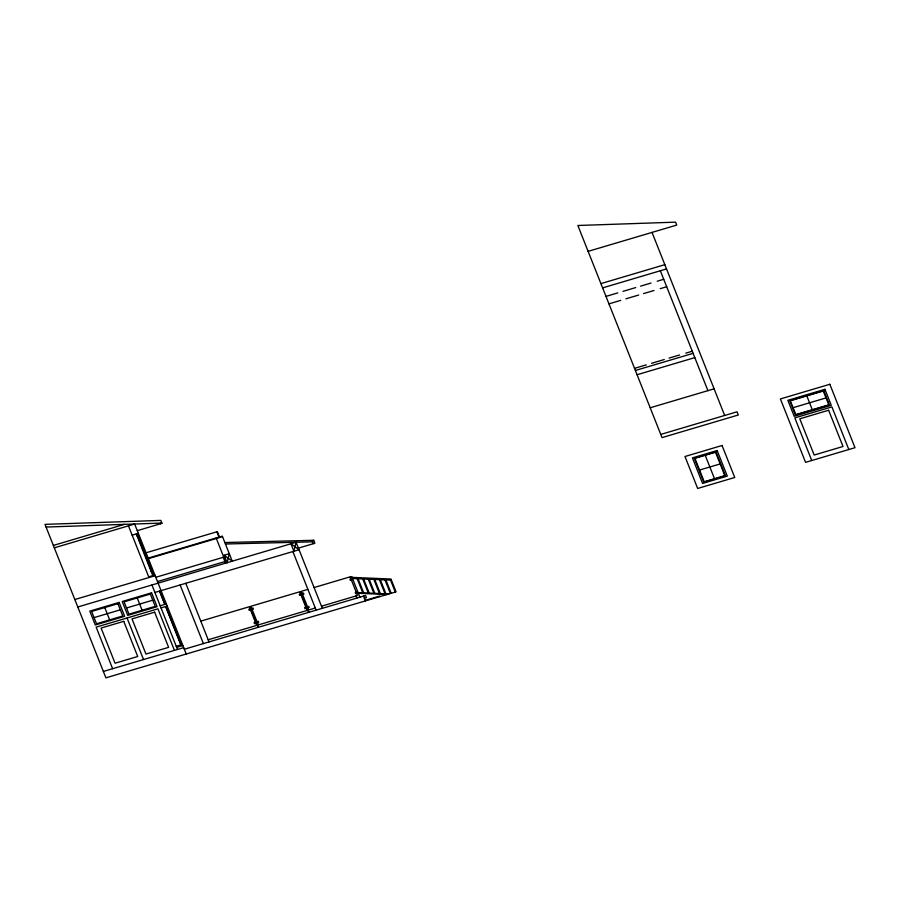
<?xml version="1.0" encoding="UTF-8"?>
<svg xmlns="http://www.w3.org/2000/svg" width="900" height="900" viewBox="0 0 900 900"><rect width="100%" height="100%" fill="white"/><g stroke="black" fill="none" stroke-linecap="round" stroke-linejoin="round"><path stroke-width="1.35" d="M227.104 562.702L229.297 553.714L224.145 555.244L227.104 562.702L223.234 557.303L225.562 563.164L224.775 556.841L155.779 577.305M77.782 606.982L296.1 542.25L293.906 551.227L290.947 543.769L299.059 549.709L154.89 592.459M588.116 251.359L676.744 225.079L675.574 222.154L577.856 225.495L662.029 437.614L738.293 415.001L737.021 411.806L660.758 434.419M600.919 283.613L664.83 264.668M602.606 287.876L666.518 268.931M605.992 296.404L617.771 292.905M622.98 291.364L635.726 287.584M640.553 286.155L651.049 283.039M657.225 281.216L663.727 279.281M608.951 303.863L620.73 300.375M625.939 298.822L638.685 295.043M643.511 293.614L654.008 290.509M660.184 288.675L666.686 286.74M634.534 368.336L646.312 364.849M651.533 363.308L664.268 359.527M669.094 358.088L679.59 354.983M685.766 353.149L692.269 351.225M635.377 370.474L693.113 353.351M53.359 545.434L124.414 524.363M637.076 374.738L694.811 357.615M54.315 547.83L134.64 524.014L186.232 654.03M137.273 530.663L161.989 523.327L160.819 520.403L45 524.363L105.907 677.846L396.056 591.817L390.983 579.026L352.046 577.373M132.154 535.174L138.341 533.34M137.126 536.085L138.285 535.736M146.059 552.791L217.373 531.641L219.487 536.974M650.183 407.779L714.094 388.822M148.174 558.113L222.311 536.13L232.256 561.173L224.145 555.244M148.376 558.653L222.525 536.67M151.132 571.387L152.291 571.039M148.703 576.866L154.879 575.033M74.824 599.524L155.149 575.696M157.477 581.569L224.921 561.566M298.429 548.111L314.899 543.229L313.74 540.293L312.199 540.754L313.358 543.679M793.08 407.689L826.043 397.912M94.084 617.602L120.341 609.817M126.529 607.984L152.786 600.199M160.178 605.779L166.354 603.945M161.021 607.905L167.197 606.071M699.559 470.036L720.158 463.939M200.801 621.124L249.266 606.758L250.11 608.884M307.89 589.376L301.331 591.322L302.175 593.449M314.077 587.543L350.123 576.855L350.966 578.981M350.235 577.148L351.776 576.697L359.91 597.173M250.751 608.692L248.816 609.266L249.244 610.335L251.167 609.761M251.078 608.602L253.001 608.029L253.429 609.097L251.494 609.671M301.207 593.741L299.284 594.304L299.7 595.373L301.635 594.799M301.534 593.64L303.469 593.066L303.885 594.135L301.95 594.709M256.039 622.024L254.104 622.597L254.531 623.655L256.455 623.081M256.354 621.923L258.289 621.349L258.716 622.418L256.781 622.991M306.495 607.061L304.571 607.635L304.988 608.692L306.923 608.119M306.821 606.96L308.745 606.386L309.173 607.455L307.238 608.029M176.243 646.279L182.419 644.445M176.67 647.336L182.846 645.514M208.192 639.776L256.657 625.41L255.814 623.273M315.293 608.018L308.734 609.964L307.89 607.837M321.48 606.195L357.514 595.508L356.67 593.37M103.365 671.456L183.69 647.64M184.331 649.238L365.569 595.496L366.424 597.623L364.354 598.241M365.209 600.367L379.62 596.092L379.834 596.633M46.069 527.051L161.888 523.08M224.854 542.531L313.74 540.293M225.45 544.016L312.626 541.834M352.496 578.486L391.421 580.151M358.099 592.616L388.924 593.933M358.369 593.303L386.944 594.518M848.824 449.527L831.904 406.901L794.835 417.892L811.744 460.519M806.816 395.876L812.306 409.725M652.028 232.403L724.669 415.463M660.341 270.754L707.918 390.656M705.206 455.265L714.51 478.71M390.544 580.117L395.28 592.043M385.864 579.915L391.162 593.269M384.986 579.87L390.386 593.494M380.295 579.679L385.909 593.809M379.418 579.634L385.031 593.764M374.738 579.442L380.34 593.572M373.86 579.398L379.463 593.528M369.18 579.206L374.782 593.336M368.303 579.161L373.905 593.291M363.611 578.97L369.225 593.089M362.734 578.925L368.348 593.055M358.054 578.722L363.668 592.852M357.176 578.689L362.779 592.819M363.51 596.104L365.411 600.908M351.382 580.05L356.254 592.301M355.973 595.957L356.816 598.095M296.1 542.25L322.324 608.321M292.882 551.543L316.147 610.155M302.603 594.518L307.463 606.769M308.936 612.293L300.488 591.908L308.61 612.383M300.566 593.921L299.723 591.795L250.875 606.285L251.719 608.411M300.994 594.99L305.854 607.252M306.281 608.31L307.125 610.447L258.266 624.926L257.423 622.8M252.135 609.48L257.006 621.731M258.469 627.255L250.02 606.87L258.154 627.345M250.526 609.952L255.398 622.215M216.855 531.799L218.97 537.12M216.135 537.964L223.751 557.145M185.782 583.29L209.047 641.914M160.189 523.136L160.447 523.789M180.124 584.977L203.377 643.59M137.43 533.61L153.979 575.303M137.767 535.894L151.774 571.196M159.649 591.041L164.936 604.361M165.78 606.499L181.013 644.861M137.632 535.928L151.65 571.23M159.525 591.075L164.812 604.406M165.656 606.533L180.877 644.895M136.271 533.947L152.82 575.651M128.453 525.847L148.972 577.53M151.931 584.989L177.514 649.474M174.42 650.385L157.928 608.827L96.142 627.143L112.635 668.711M137.216 597.949L142.099 610.245M127.035 617.985L143.528 659.554M104.771 607.567L109.654 619.864M829.834 384.277L780.401 398.936L805.567 462.353L855 447.694L829.834 384.277M824.929 389.306L787.849 400.309L794.194 416.295L831.274 405.293L824.929 389.306M823.702 390.566L789.716 400.646L795.42 415.035L829.406 404.955L823.702 390.566M823.286 390.994L790.335 400.759L795.836 414.619L828.788 404.843L823.286 390.994M119.138 602.415L89.786 611.123L95.299 625.016L124.65 616.309L119.138 602.415M151.571 592.796L122.22 601.504L127.733 615.398L157.084 606.69L151.571 592.796M117.9 603.675L91.642 611.46L96.525 623.756L122.782 615.971L117.9 603.675M150.345 594.056L124.087 601.841L128.959 614.137L155.227 606.352L150.345 594.056M828.63 410.254L799.796 418.804L814.174 455.04L843.008 446.49L828.63 410.254M123.761 621.337L101.104 628.054L115.065 663.221L137.722 656.505L123.761 621.337M154.654 612.18L132.007 618.896L145.958 654.064L168.615 647.347L154.654 612.18M722.048 445.5L684.979 456.502L697.669 488.475L734.738 477.473L722.048 445.5M717.143 450.529L692.426 457.864L702.574 483.435L727.29 476.111L717.143 450.529M715.916 451.789L694.294 458.201L703.8 482.186L725.434 475.774L715.916 451.789M715.511 452.205L694.913 458.314L704.216 481.759L724.815 475.661L715.511 452.205M351.349 578.869L349.931 579.285L350.359 580.354L351.776 579.938L351.349 578.869M356.636 592.189L355.219 592.605L355.646 593.674L357.064 593.258L356.636 592.189"/></g></svg>
